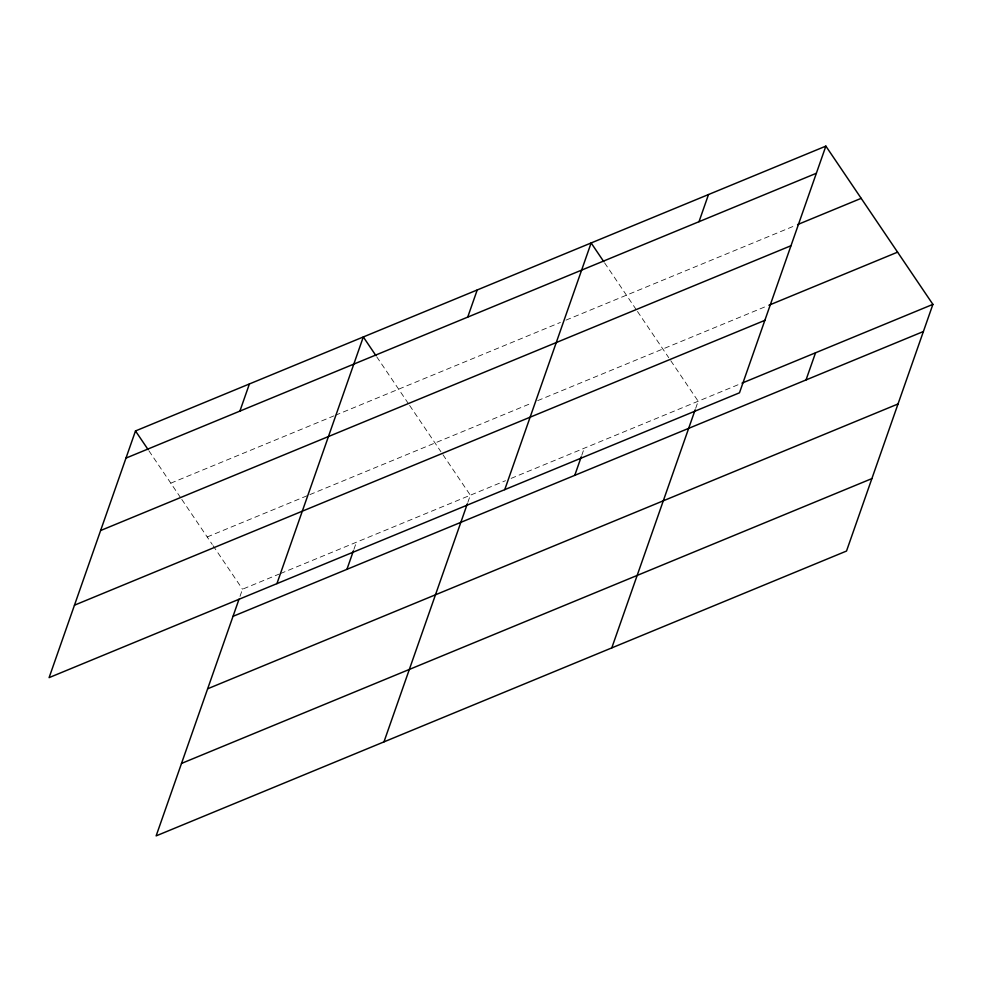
<?xml version="1.0" encoding="UTF-8"?>
<svg xmlns="http://www.w3.org/2000/svg" width="982" height="982" viewBox="0 0 982 982"><rect width="100%" height="100%" fill="white"/><g stroke="black" fill="none" stroke-linecap="round" stroke-linejoin="round"><path stroke-width="0.74" stroke-dasharray="4.91 3.68" d="M240.013 596.344L242.517 589.2L279.084 574.114M353.925 549.343L356.429 542.199M467.849 502.354L470.341 495.21L441.753 452.935M581.761 455.353L584.253 448.209M695.673 408.352L698.165 401.208L669.577 358.933M170.807 483.169L333.941 415.865M335.353 415.288L560.366 322.452M565.988 320.132L794.733 225.762M207.202 536.97L308.458 495.198M309.858 494.621L532.06 402.951M537.682 400.631L767.482 305.819M280.496 573.537L505.509 480.701M511.131 478.381L740.588 383.717M604.593 262.857L636.618 310.202M637.465 311.454L668.742 357.693M376.769 356.847L408.794 404.191M409.629 405.443L440.906 451.683M148.945 450.848L180.958 498.181M181.805 499.433L212.247 544.433M213.082 545.673L242.517 589.2"/><path stroke-width="1.47" d="M825.862 146.122L135.491 430.951L49.1 677.629L739.483 392.8L825.862 146.122L932.9 304.371L846.509 551.049L156.138 835.878L239.019 599.204M239.89 411.102L249.403 383.95M276.924 583.639L363.315 336.961L375.922 355.607M346.928 569.351L353.434 550.779M467.714 317.112L477.227 289.96M383.962 741.889L467.346 503.778M504.748 489.65L591.139 242.959L603.746 261.617M574.752 475.362L581.258 456.777M699 221.699L708.501 194.546M611.786 647.887L695.17 409.789M806.026 379.936L815.539 352.796M125.978 458.103L816.361 173.274M797.556 224.596L861.189 198.339M100.606 530.538L790.989 245.721M768.906 305.242L897.585 252.153M74.472 605.182L764.855 320.353M742.011 383.127L932.9 304.371M233.016 616.34L923.387 331.523M207.644 688.787L898.027 403.97M181.498 763.431L871.881 478.602M135.491 430.951L148.098 449.596"/></g></svg>
